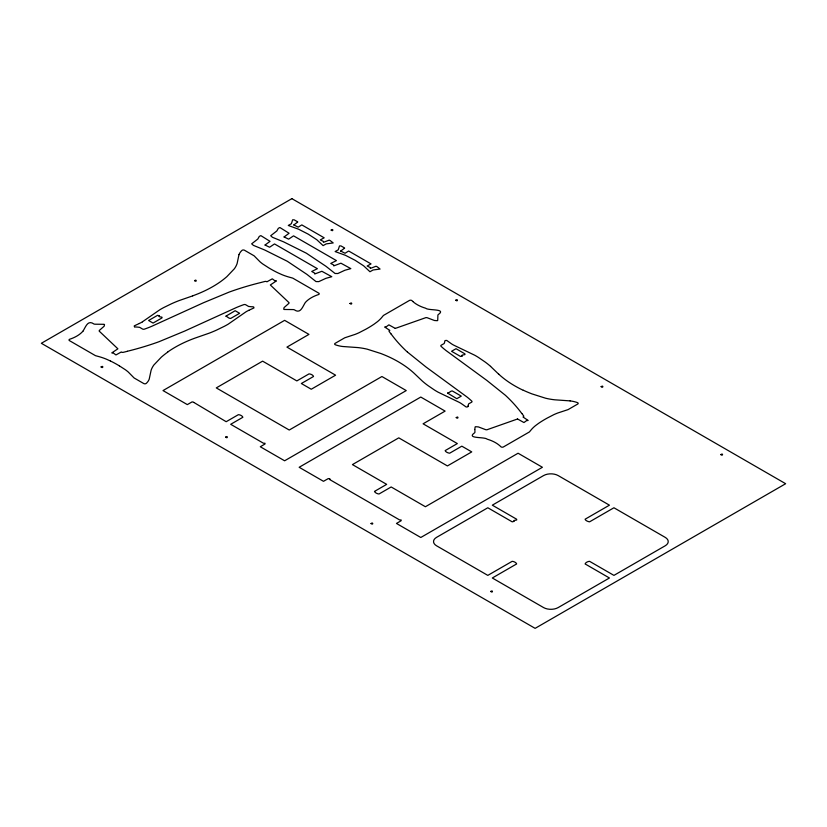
<?xml version="1.0" encoding="UTF-8"?>
<svg xmlns="http://www.w3.org/2000/svg" width="827" height="827" viewBox="0 0 827 827"><rect width="100%" height="100%" fill="white"/><g stroke="black" fill="none" stroke-linecap="round" stroke-linejoin="round"><path stroke-width="1.24" d="M468.092 406.15L468.134 405.768A18.876 10.896 0 0 0 468.123 405.468L468.661 403.855L471.576 402.222A1.613 0.93 0 0 0 471.772 401.105A104.026 60.061 0 0 0 466.769 396.826L426.029 367.012L407.515 352.116M238.982 254.633L237.132 263.462A47.459 27.405 0 0 1 234.382 268.754L226.898 276.621A121.342 70.057 0 0 1 220.52 281.676A112.875 65.168 0 0 1 192.681 295.839M82.907 331.276C85.832 326.758 87.683 319.563 93.999 324.029A5.22 3.008 0 0 0 94.971 324.205L104.078 324.308A1.561 0.899 0 0 1 104.512 324.629L104.161 326.2L99.364 330.407A4.631 2.677 0 0 0 99.178 331.1L117.889 348.818L111.8 352.902L113.34 353.026L115.935 354.948L121.331 351.961A1.613 0.93 0 0 0 123.337 352.312L127.337 351.32M142.42 321.817L159.942 309.68A99.25 57.301 0 0 1 163.756 307.541L171.468 303.778A103.447 59.72 0 0 1 179.232 300.542L192.712 295.87M139.381 323.481L134.284 325.848L134.46 326.748M248.844 310.311L253.941 307.933L253.775 307.044A2.667 1.54 0 0 0 252.535 306.776L251.873 306.755A18.876 10.896 0 0 0 251.346 306.755L248.565 306.445L245.722 304.76A1.613 0.93 0 0 0 243.789 304.646A104.026 60.061 0 0 0 236.377 307.541L184.731 331.058L158.929 341.747A227.497 131.348 0 0 1 127.306 351.279M395.275 328.412L425.957 317.609A4.631 2.677 0 0 1 427.156 317.723L434.444 320.494L437.163 320.69A1.561 0.899 0 0 0 437.721 320.442L437.897 315.19A5.22 3.008 0 0 1 438.196 314.622C447.107 308.419 428.407 310.807 425.647 308.223A33.08 19.093 0 0 1 412.797 301.473M517.557 418.989L486.876 429.792A4.631 2.677 0 0 1 485.687 429.678L478.388 426.918L475.67 426.711A1.561 0.899 0 0 0 475.122 426.959L474.801 429.327M570.103 400.888L554.824 399.813A47.459 27.405 0 0 1 545.644 398.232L532.019 393.91A121.342 70.057 0 0 1 523.274 390.23M110.384 360.975L106.394 359.176A50.788 29.327 0 0 0 98.413 356.468L95.456 355.651L69.478 340.652A1.613 0.93 0 0 1 69.83 339.184L71.225 338.708A33.08 19.093 0 0 0 82.876 331.265M395.244 328.391L388.876 324.846L386.281 326.779L384.669 327.006L389.827 330.407A1.613 0.93 0 0 0 389.207 331.565L390.944 333.87M517.588 419.01L523.967 422.556L526.561 420.633L528.133 420.457L523.005 416.994A1.613 0.93 0 0 0 523.625 415.836L521.899 413.531M119.336 365.844L125.363 369.741A57.239 33.049 0 0 1 128.237 372.005L134.119 377.98L143.753 383.542A1.613 0.93 0 0 0 146.255 383.387A22.649 13.077 0 0 0 149.211 379.148L151.093 370.331A47.459 27.405 0 0 1 153.843 365.027L161.327 357.161A121.342 70.057 0 0 1 167.705 352.116M490.566 366.392L498.681 374.176M412.787 301.473L411.96 300.666A1.613 0.93 0 0 0 409.406 300.47L383.428 315.459L382.012 317.165A50.788 29.327 0 0 1 377.319 321.775L374.207 324.081A113.227 65.374 0 0 1 365.782 329.249L359.032 332.733A57.239 33.049 0 0 1 355.103 334.387L344.766 337.788L335.121 343.35A1.613 0.93 0 0 0 335.4 344.797A22.649 13.077 0 0 0 342.74 346.503L358.008 347.588A47.459 27.405 0 0 1 367.198 349.17L380.813 353.501A121.342 70.057 0 0 1 389.558 357.181A112.875 65.168 0 0 1 414.1 373.246L422.266 381.009A103.447 59.72 0 0 0 427.859 385.496L434.371 389.951A99.25 57.301 0 0 0 438.062 392.153L459.088 402.273A26.35 15.217 0 0 1 461.952 404.031L466.19 407.018L467.627 406.863A2.667 1.54 0 0 0 468.092 406.15M474.874 429.689L474.936 432.221A5.22 3.008 0 0 1 474.636 432.779C465.735 438.992 484.426 436.594 487.186 439.178A33.08 19.093 0 0 1 500.035 445.929L500.873 446.735A1.613 0.93 0 0 0 503.426 446.942L529.404 431.942L530.831 430.236A50.788 29.327 0 0 1 535.514 425.626L538.625 423.321A113.227 65.374 0 0 1 547.061 418.152L553.801 414.668A57.239 33.049 0 0 1 557.729 413.014L568.066 409.613L577.711 404.052A1.613 0.93 0 0 0 577.432 402.604A22.649 13.077 0 0 0 570.103 400.899M248.865 310.321A26.35 15.217 0 0 0 245.774 311.955L228.283 324.112A99.25 57.301 0 0 1 224.468 326.241L216.757 330.004A103.447 59.72 0 0 1 209.004 333.24L195.513 337.923A112.875 65.168 0 0 0 167.623 352.075M110.394 360.965A113.227 65.374 0 0 1 119.336 365.844M521.827 413.552A227.497 131.348 0 0 0 505.38 395.275L486.803 380.389L446.063 350.576A104.026 60.061 0 0 1 441.06 346.306A1.613 0.93 0 0 1 441.256 345.179L444.171 343.546L444.709 341.933A18.876 10.896 0 0 1 444.699 341.634L444.74 341.251A2.667 1.54 0 0 1 445.205 340.538L446.756 340.435L450.86 343.381A26.35 15.217 0 0 0 453.713 345.148L474.77 355.248A99.25 57.301 0 0 1 478.461 357.45L484.984 361.906A103.447 59.72 0 0 1 490.587 366.382M523.202 390.272A112.875 65.168 0 0 1 498.733 374.155M407.453 352.137A227.497 131.348 0 0 1 391.006 333.85M134.45 326.748A2.667 1.54 0 0 0 135.69 327.006L136.362 327.037A18.876 10.896 0 0 0 136.879 327.027L139.66 327.337L142.502 329.022A1.613 0.93 0 0 0 144.436 329.136A104.026 60.061 0 0 0 151.848 326.252L203.494 302.734L229.296 292.034A227.497 131.348 0 0 1 260.918 282.503L264.888 281.469A1.613 0.93 0 0 1 266.894 281.821L272.3 278.833L274.895 280.767L276.425 280.891L270.336 284.974L289.047 302.682A4.631 2.677 0 0 1 288.861 303.375L284.064 307.592L283.713 309.153A1.561 0.899 0 0 0 284.147 309.474L293.254 309.577A5.22 3.008 0 0 1 294.226 309.753C300.542 314.219 302.393 307.024 305.318 302.506A33.08 19.093 0 0 1 316.999 295.084L318.395 294.608A1.613 0.93 0 0 0 318.746 293.13L292.768 278.13L289.822 277.314A50.788 29.327 0 0 1 281.831 274.605L277.851 272.807A113.227 65.374 0 0 1 268.889 267.938L262.862 264.051A57.239 33.049 0 0 1 259.988 261.777L254.106 255.812L244.472 250.24A1.613 0.93 0 0 0 241.97 250.405A22.649 13.077 0 0 0 239.013 254.633M142.451 321.837A26.35 15.217 0 0 1 139.36 323.46M101.09 366.971C103.22 369.121 103.654 364.903 101.101 366.919M194.552 280.694C196.909 282.772 196.733 278.73 194.572 280.611M225.647 437.132C227.932 439.251 228.014 435.085 225.657 437.09M331.162 230.082C333.457 232.222 333.446 227.963 331.162 230.082M349.976 303.509C352.054 305.659 352.633 301.483 349.986 303.468M371.054 523.553C373.556 525.621 373.111 521.475 371.054 523.553M455.718 300.242C457.951 302.393 458.127 298.123 455.718 300.242M456.235 417.583C458.427 419.744 458.716 415.454 456.235 417.583M490.721 591.481C492.871 593.59 493.202 589.527 490.742 591.398M601.126 386.664C603.038 388.824 603.865 384.741 601.146 386.581M720.803 454.592C722.891 456.742 723.429 452.586 720.803 454.55M265.064 245.05L269.612 247.232L274.512 243.934L317.403 268.703L311.717 271.473L314.777 273.168L314.684 273.995L321.879 271.287L331.782 276.704L325.89 278.337L318.808 281.614L315.997 281.573L306.982 274.419L287.331 261.291L264.599 249.95L253.413 245.381L251.666 243.831L257.817 239.034L259.285 236.408L260.846 235.612L270.036 241.35L265.074 244.988M284.095 236.956L288.644 239.148L293.554 235.85L336.444 260.608L330.728 263.441L333.808 265.085L333.726 265.901L340.92 263.193L350.824 268.62L344.931 270.243L337.85 273.52L335.038 273.479L326.014 266.325L306.372 253.207L283.64 241.866L272.445 237.297L270.698 235.736L276.849 230.94L278.327 228.324L279.888 227.528L289.078 233.266L284.095 236.956M293.843 224.954L298.196 227.156L301.814 224.903L324.184 237.814L320.276 239.902L323.378 241.422L323.44 242.321L329.208 240.14A34.93 20.168 0 0 1 330.376 240.709L333.229 242.942L326.262 243.872L323.099 245.619L316.782 239.716L308.213 234.155L298.568 229.203L288.251 225.451L291.383 223.735L292.634 219.837L294.102 219.806L296.841 221.347A35.23 20.344 0 0 1 297.792 221.987L293.843 224.954M340.693 251.057L345.045 253.258L348.663 251.005L371.034 263.916L367.136 266.005L370.238 267.524L370.289 268.424L376.058 266.242A34.93 20.168 0 0 1 377.236 266.811L380.089 269.054L373.111 269.974L369.948 271.732L363.642 265.818L355.062 260.257L345.428 255.305L335.111 251.553L338.233 249.837L339.494 245.939L340.951 245.908L343.701 247.449A35.23 20.344 0 0 1 344.642 248.1L340.693 251.057M159.166 315.759C157.874 317.589 163.26 316.327 161.968 317.93L153.067 323.068L148.612 320.504L157.575 315.325L159.166 315.811M193.714 402.367L226.185 421.708L238.352 414.689C240.212 414.689 242.549 416.033 242.849 417.284L230.692 424.303L263.462 443.231L264.991 443.272L265.043 443.985L260.298 446.745L284.622 460.784L406.243 390.571L381.919 376.523L289.243 430.03L216.281 387.904L262.614 361.151L296.852 380.916L309.009 373.897C310.838 373.928 313.226 375.179 313.516 376.492L301.348 383.511L311.262 389.238L335.586 375.189L286.938 347.102L308.947 334.397L284.622 320.349L163.012 390.571L187.336 404.61L192.184 401.839L193.714 402.367M225.978 316.193C227.828 316.865 228.645 318.571 230.712 318.426L239.613 313.288L235.157 310.714L225.998 316.131M329.88 479.071L329.57 479.484L399.627 519.935L401.147 519.976L401.147 520.731L396.464 523.439L420.788 537.488L542.409 467.276L518.084 453.227L425.409 506.734L391.171 486.969L379.014 493.988C377.288 493.905 374.755 492.551 374.507 491.393L386.674 484.364L352.436 464.598L398.769 437.855L447.417 465.932L471.741 451.893L461.828 446.166L449.671 453.196C447.976 453.051 445.433 451.873 445.174 450.591L457.331 443.572L423.093 423.806L445.112 411.102L420.788 397.053L299.167 467.276L323.491 481.314L328.34 478.544L329.88 479.071M447.634 393.104L456.814 398.697L461.27 396.123L452.369 390.985C450.333 390.83 449.847 392.742 447.655 393.042M462.128 356.023L460.536 356.458L451.563 351.279L456.018 348.715L464.919 353.853C466.066 355.548 460.815 354.121 462.128 356.023M513.908 521.392L512.213 521.847L487.816 507.768L436.553 537.364A10.317 5.954 0 0 0 436.553 545.789L487.816 575.385L512.14 561.347C513.981 561.368 516.482 562.773 516.637 563.942L492.313 577.99L543.577 607.576A10.317 5.954 0 0 0 558.173 607.576L609.437 577.99L585.113 563.942C585.444 562.701 587.749 561.357 589.61 561.347L613.934 575.385L665.197 545.789A10.317 5.954 0 0 0 665.197 537.364L613.934 507.768L589.61 521.816C587.925 521.672 585.371 520.493 585.113 519.211L609.437 505.173L558.173 475.577A10.317 5.954 0 0 0 543.577 475.577L492.313 505.173L516.637 519.211C517.867 521 512.626 519.501 513.908 521.392M291.879 198.645L41.35 343.288L535.121 628.355L785.65 483.712L291.879 198.645"/></g></svg>
